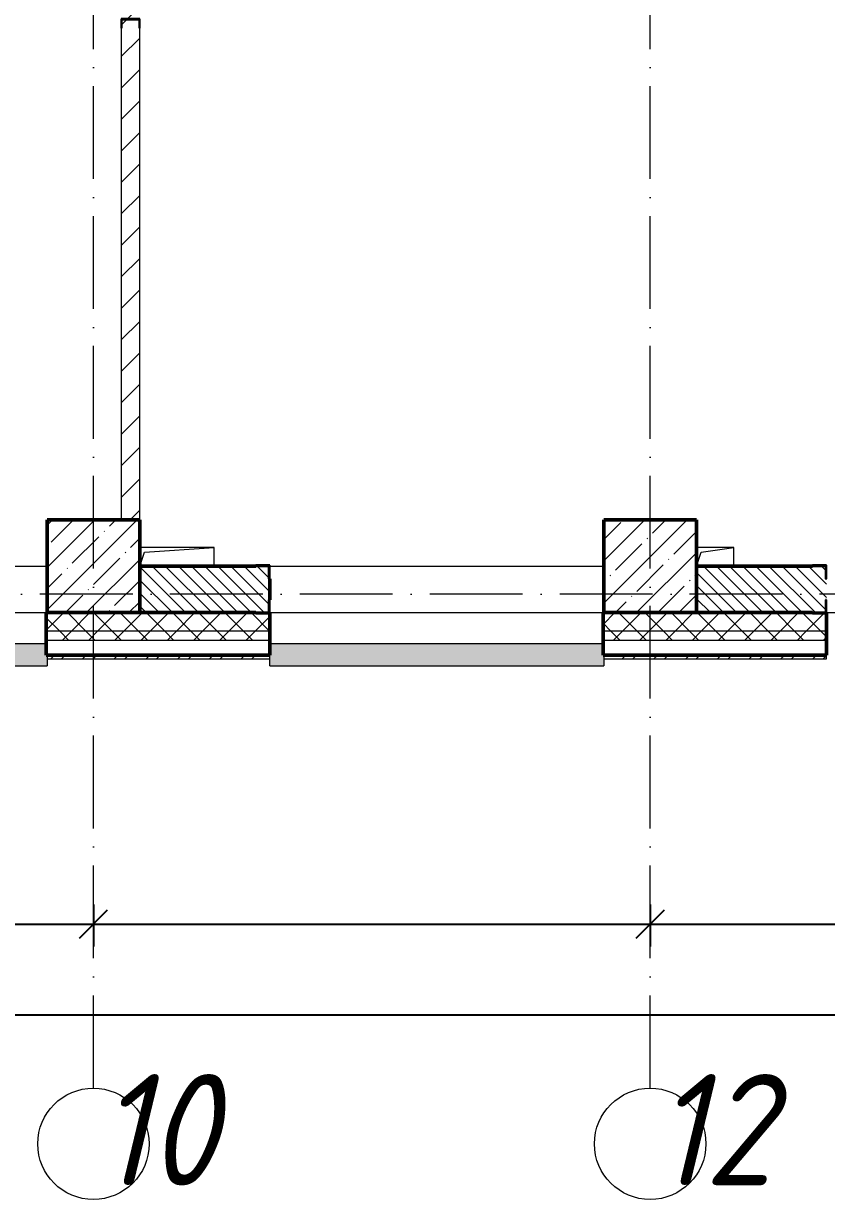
# Model space of a CAD drawing. Header units: millimetres. Extents: x -401725 to 250493, y 305116 to 802890.
# Drawn here: x -159842 to -155515, y 453933 to 460272 of the extents above; entities that cross this region are included whole.
import ezdxf

# ---------------------------------------------------------------- set-up
doc = ezdxf.new("R2010")
doc.units = ezdxf.units.MM
doc.linetypes.add('50_200_ШТРИХ_1Т_ш5_п1_п1_', pattern=[700, 500, -100, 0, -100])
for name, color, linetype, lineweight in [('A-____-____-DIMS', 7, 'Continuous', 9), ('A-GENM-____-MCUT', 7, 'Continuous', 25), ('A-GENM-____-OTLN', 7, 'Continuous', 9), ('A-GENM-____-OTLN-1', 7, 'Continuous', 25), ('A-GLAZ-____-OTLN', 7, 'Continuous', 9), ('A-WALL-____-MCUT-2', 7, 'Continuous', 50), ('A-WALL-____-MCUT-3', 7, 'Continuous', 9), ('A-WALL-____-OTLN', 7, 'Continuous', 9), ('A-WALL-____-PATT-1', 7, 'Continuous', 9), ('A-WALL-FNSH-MCUT-1', 7, 'Continuous', 9), ('S-COLS-____-MCUT', 7, 'Continuous', 50), ('S-COLS-____-OTLN', 7, 'Continuous', 9), ('S-GRID-____-IDEN', 7, 'Continuous', 9), ('S-GRID-____-OTLN-1', 7, '50_200_ШТРИХ_1Т_ш5_п1_п1_', 9)]:
    doc.layers.add(name, color=color, linetype=linetype, lineweight=lineweight)
doc.layers.add('A-GLAZ-____-OTLN-1', color=7, linetype='Continuous', lineweight=9, true_color=0xc0c0c0)
doc.styles.add('ISOCPEUR_I', font='isocpeui.ttf', dxfattribs={"width": 0.9, "height": 2.5})
doc.dimstyles.new('ISO-2_5_0_9К_БОЛЬШОЙ_ОСИ', dxfattribs={"dimscale": 304.8, "dimtxt": 248.995294, "dimasz": 0.492126, "dimexe": 0.393701, "dimexo": 0, "dimgap": 0, "dimtad": 1, "dimdec": 0, "dimzin": 0, "dimdsep": 46, "dimtxsty": 'ISOCPEUR_I', "dimblk1": 'OBLIQUE', "dimblk2": 'OBLIQUE', "dimsah": 1, "dimcen": 0.09, "dimdle": 0.393701, "dimazin": 0, "dimtfac": 1, "dimtdec": 4, "dimtix": 1, "dimtmove": 0, "dimatfit": 3, "dimfxl": 1, "dimtvp": 1, "dimtolj": 1, "dimtzin": 0, "dimarcsym": 2})
pattern_1 = [(135, (-176515.067, 459015.94), (-35.35534, -35.35534), [])]
pattern_2 = [(45, (-176515.07, 459015.94), (-70.71068, 70.71068), []), (135, (-176515.07, 459015.94), (-70.71068, -70.71068), [])]

# ---------------------------------------------------------------- blocks, each defined once
blk = doc.blocks.new('BSC_Колонна _Прямоугольная - 500х500-V78-АР1_План отверстий 1 этажа в осях 1-64_А-ГГ')
at = {"layer": 'S-COLS-____-OTLN'}
h = blk.add_hatch(dxfattribs=at)
h.set_pattern_fill('FP_110', color=256, style=0, pattern_type=2)
h.set_pattern_definition([(45, (-20050, 1668.96), (-114.0493, 114.0493), []), (45, (-19935.95, 1668.96), (-114.0493, 114.0493), [201.613, -40.323, 3.353, -36.97])])
h.paths.add_polyline_path([(-250, -250), (250, -250), (250, 250), (-250, 250)], flags=0)
at = {"layer": 'S-COLS-____-MCUT'}
for p, q in [((250, 250), (-250, 250)), ((-250, 250), (-250, -250)), ((250, -250), (250, 250)), ((-250, -250), (250, -250))]:
    blk.add_line(p, q, dxfattribs=at)
blk = doc.blocks.new('Фахверк_СКБ_Уголок - 250_2700-27497298-АР1_План отверстий 1 этажа в осях 1-64_А-ГГ')
at = {"layer": 'A-GENM-____-MCUT'}
for p, q in [((200, 181), (125, 181)), ((125, 181), (125, 106)), ((131, 106), (131, 175)), ((131, 175), (200, 175)), ((200, 175), (200, 181)), ((125, 106), (131, 106)), ((131, -6), (125, -6)), ((125, -6), (125, -81)), ((131, -75), (131, -6)), ((125, -81), (200, -81)), ((200, -75), (131, -75)), ((200, -81), (200, -75))]:
    blk.add_line(p, q, dxfattribs=at)
blk = doc.blocks.new('154_Фахверк_СКБ_Швеллер - Тип_100_3600-28132032-АР1_План отверстий 1 этажа в осях 1-64_А-ГГ')
at = {"layer": 'A-GENM-____-MCUT'}
for p, q in [((175, 50), (125, 50)), ((125, 50), (125, -50)), ((128, 47), (175, 47)), ((128, -47), (128, 47)), ((175, 47), (175, 50)), ((125, -50), (175, -50)), ((175, -47), (128, -47)), ((175, -50), (175, -47))]:
    blk.add_line(p, q, dxfattribs=at)
blk = doc.blocks.new('AR_Отверстие прямоугольное _в плите_ - AR_Отверстие прямоугольное _в плите_-V170-АР1_План отверстий 1 этажа в осях 1-64_А-ГГ')
at = {"layer": 'A-GENM-____-OTLN'}
for p, q in [((100, 50), (-100, 50)), ((-100, -50), (-75, 25)), ((-75, 25), (100, 50)), ((100, -50), (100, 50))]:
    blk.add_line(p, q, dxfattribs=at)
blk = doc.blocks.new('AR_Отверстие прямоугольное _в плите_ - AR_Отверстие прямоугольное _в плите_-V171-АР1_План отверстий 1 этажа в осях 1-64_А-ГГ')
at = {"layer": 'A-GENM-____-OTLN'}
for p, q in [((200, 50), (-200, 50)), ((-200, -50), (-175, 25)), ((-175, 25), (200, 50)), ((200, -50), (200, 50))]:
    blk.add_line(p, q, dxfattribs=at)
blk = doc.blocks.new('Отлив_СКБ - Отлив витража_120_НВФ-V212-АР1_План отверстий 1 этажа в осях 1-64_А-ГГ')
at = {"layer": 'A-GLAZ-____-OTLN-1'}
for points in [[(194.6, -2), (1796, -2), (1796, 0), (0, 0), (0, -2)], [(194.6, -120), (1800, -120), (1800, -63), (1796, -63), (1796, -2), (0, -2), (0, -120)]]:
    blk.add_hatch(color=256, dxfattribs=at).paths.add_polyline_path(points, flags=0)
at = {"layer": 'A-GLAZ-____-OTLN'}
for p, q in [((0, 0), (1796, 0)), ((1796, -2), (0, -2)), ((0, -120), (0, -83)), ((0, -120), (1800, -120)), ((1800, -83), (1800, -120))]:
    blk.add_line(p, q, dxfattribs=at)
blk = doc.blocks.new('Ось сетки - Круг_Ø6_00__ISO-2_5_0_9K_-25732049-АР1_План отверстий 1 этажа в осях 1-64_А-ГГ')
at = {"layer": 'S-GRID-____-IDEN'}
blk.add_circle((0, 0), 3, dxfattribs=at)
blk = doc.blocks.new('_Oblique')
at = {"color": 0, "linetype": 'ByBlock', "lineweight": -2}
blk.add_line((-0.5, -0.5), (0.5, 0.5), dxfattribs=at)
blk = doc.blocks.new('*D13325')
at = {"layer": 'A-____-____-DIMS', "color": 0, "lineweight": -2, "transparency": 16777216}
for p, q in [((-162065.1, 455523.5), (-162065.1, 455297.4)), ((-159465.1, 455523.5), (-159465.1, 455297.4)), ((-162185.1, 455417.4), (-159345.1, 455417.4))]:
    blk.add_line(p, q, dxfattribs=at)
at = {"layer": 'Defpoints', "color": 0, "transparency": 16777216}
for p in [(-162065.1, 455523.5), (-159465.1, 455523.5), (-159465.1, 455417.4)]:
    blk.add_point(p, dxfattribs=at)
at = {"layer": 'A-____-____-DIMS', "color": 0, "lineweight": -2, "transparency": 16777216, "xscale": 150, "yscale": 150, "zscale": 150, "rotation": 180}
blk.add_blockref('_Oblique', (-162065.1, 455417.4), dxfattribs=at)
at = {"layer": 'A-____-____-DIMS', "color": 0, "lineweight": -2, "transparency": 16777216, "xscale": 150, "yscale": 150, "zscale": 150}
blk.add_blockref('_Oblique', (-159465.1, 455417.4), dxfattribs=at)
at = {"layer": 'A-____-____-DIMS', "color": 0, "transparency": 16777216, "insert": (-160765.1, 455418.7), "char_height": 2.5, "width": 758.478, "attachment_point": 5, "style": 'ISOCPEUR_I'}
blk.add_mtext('\\A1;2600', dxfattribs=at)
blk = doc.blocks.new('*D13326')
at = {"layer": 'A-____-____-DIMS', "color": 0, "lineweight": -2, "transparency": 16777216}
for p, q in [((-159465.1, 455523.5), (-159465.1, 455297.4)), ((-156465.1, 455523.5), (-156465.1, 455297.4)), ((-159585.1, 455417.4), (-156345.1, 455417.4))]:
    blk.add_line(p, q, dxfattribs=at)
at = {"layer": 'Defpoints', "color": 0, "transparency": 16777216}
for p in [(-159465.1, 455523.5), (-156465.1, 455523.5), (-156465.1, 455417.4)]:
    blk.add_point(p, dxfattribs=at)
at = {"layer": 'A-____-____-DIMS', "color": 0, "lineweight": -2, "transparency": 16777216, "xscale": 150, "yscale": 150, "zscale": 150, "rotation": 180}
blk.add_blockref('_Oblique', (-159465.1, 455417.4), dxfattribs=at)
at = {"layer": 'A-____-____-DIMS', "color": 0, "lineweight": -2, "transparency": 16777216, "xscale": 150, "yscale": 150, "zscale": 150}
blk.add_blockref('_Oblique', (-156465.1, 455417.4), dxfattribs=at)
at = {"layer": 'A-____-____-DIMS', "color": 0, "transparency": 16777216, "insert": (-157965.1, 455418.7), "char_height": 2.5, "width": 758.478, "attachment_point": 5, "style": 'ISOCPEUR_I'}
blk.add_mtext('\\A1;3000', dxfattribs=at)
blk = doc.blocks.new('*D13327')
at = {"layer": 'A-____-____-DIMS', "color": 0, "lineweight": -2, "transparency": 16777216}
for p, q in [((-156465.1, 455523.5), (-156465.1, 455297.4)), ((-153065.1, 455523.5), (-153065.1, 455297.4)), ((-156585.1, 455417.4), (-152945.1, 455417.4))]:
    blk.add_line(p, q, dxfattribs=at)
at = {"layer": 'Defpoints', "color": 0, "transparency": 16777216}
for p in [(-156465.1, 455523.5), (-153065.1, 455523.5), (-153065.1, 455417.4)]:
    blk.add_point(p, dxfattribs=at)
at = {"layer": 'A-____-____-DIMS', "color": 0, "lineweight": -2, "transparency": 16777216, "xscale": 150, "yscale": 150, "zscale": 150, "rotation": 180}
blk.add_blockref('_Oblique', (-156465.1, 455417.4), dxfattribs=at)
at = {"layer": 'A-____-____-DIMS', "color": 0, "lineweight": -2, "transparency": 16777216, "xscale": 150, "yscale": 150, "zscale": 150}
blk.add_blockref('_Oblique', (-153065.1, 455417.4), dxfattribs=at)
at = {"layer": 'A-____-____-DIMS', "color": 0, "transparency": 16777216, "insert": (-154765.1, 455418.7), "char_height": 2.5, "width": 781.462, "attachment_point": 5, "style": 'ISOCPEUR_I'}
blk.add_mtext('\\A1;3400', dxfattribs=at)
blk = doc.blocks.new('*D13351')
at = {"layer": 'A-____-____-DIMS', "color": 0, "lineweight": -2, "transparency": 16777216}
for p, q in [((-178865.1, 455035.3), (-178865.1, 454809.2)), ((-75365.1, 455035.3), (-75365.1, 454809.2)), ((-178985.1, 454929.2), (-75245.1, 454929.2))]:
    blk.add_line(p, q, dxfattribs=at)
at = {"layer": 'Defpoints', "color": 0, "transparency": 16777216}
for p in [(-178865.1, 455035.3), (-75365.1, 455035.3), (-75365.1, 454929.2)]:
    blk.add_point(p, dxfattribs=at)
at = {"layer": 'A-____-____-DIMS', "color": 0, "lineweight": -2, "transparency": 16777216, "xscale": 150, "yscale": 150, "zscale": 150, "rotation": 180}
blk.add_blockref('_Oblique', (-178865.1, 454929.2), dxfattribs=at)
at = {"layer": 'A-____-____-DIMS', "color": 0, "lineweight": -2, "transparency": 16777216, "xscale": 150, "yscale": 150, "zscale": 150}
blk.add_blockref('_Oblique', (-75365.1, 454929.2), dxfattribs=at)
at = {"layer": 'A-____-____-DIMS', "color": 0, "transparency": 16777216, "insert": (-127115.1, 454930.5), "char_height": 2.5, "width": 1080.257, "attachment_point": 5, "style": 'ISOCPEUR_I'}
blk.add_mtext('\\A1;103500', dxfattribs=at)

msp = doc.modelspace()

# ---------------------------------------------------------------- hatches: boundary and pattern name
at = {"layer": 'A-WALL-____-PATT-1'}
h = msp.add_hatch(dxfattribs=at)
h.set_pattern_fill('FP_4', color=256, style=0, pattern_type=2)
h.set_pattern_definition([(45, (-176515.07, 459015.94), (-84.8528, 84.8528), [])])
h.paths.add_polyline_path([(-159215.0675, 457596.983), (-159215.0675, 460246.983), (-159218.0675, 460246.983), (-159218.0675, 460293.983), (-159312.0675, 460293.983), (-159312.0675, 460246.983), (-159315.0675, 460246.983), (-159315.0675, 457596.983)], flags=0)
h.paths.add_polyline_path([(-159215.0675, 460296.983), (-159215.0675, 463046.983), (-159315.0675, 463046.983), (-159315.0675, 460296.983), (-159218.0675, 460296.983)], flags=0)
h.paths.add_polyline_path([(-159315.0675, 464196.983), (-159215.0675, 464196.983), (-159215.0675, 464596.983), (-159315.0675, 464596.983)], flags=0)
h = msp.add_hatch(dxfattribs=at)
h.set_pattern_fill('FP_6', color=256, style=0, pattern_type=2)
h.set_pattern_definition(pattern_1)
h.paths.add_polyline_path([(-159215.0675, 457096.983), (-158521.0675, 457096.983), (-158521.0675, 457165.983), (-158515.0675, 457165.983), (-158515.0675, 457277.983), (-158521.0675, 457277.983), (-158521.0675, 457346.983), (-159215.0675, 457346.983)], flags=0)
h = msp.add_hatch(dxfattribs=at)
h.set_pattern_fill('FP_6', color=256, style=0, pattern_type=2)
h.set_pattern_definition(pattern_1)
h.paths.add_polyline_path([(-152590.0675, 457096.983), (-152521.0675, 457096.983), (-152521.0675, 457165.983), (-152515.0675, 457165.983), (-152515.0675, 457277.983), (-152521.0675, 457277.983), (-152521.0675, 457346.983), (-153709.0675, 457346.983), (-153709.0675, 457277.983), (-153715.0675, 457277.983), (-153715.0675, 457165.983), (-153709.0675, 457165.983), (-153709.0675, 457096.983), (-153552.9818, 457096.983)], flags=0)
h.paths.add_polyline_path([(-155590.0675, 457096.983), (-155521.0675, 457096.983), (-155521.0675, 457165.983), (-155515.0675, 457165.983), (-155515.0675, 457277.983), (-155521.0675, 457277.983), (-155521.0675, 457346.983), (-156215.0675, 457346.983), (-156215.0675, 457096.983), (-156204.1782, 457096.983)], flags=0)
h = msp.add_hatch(dxfattribs=at)
h.set_pattern_fill('FP_1', color=256, style=0, pattern_type=2)
h.set_pattern_definition(pattern_2)
h.paths.add_polyline_path([(-75784.5532, 456996.983), (-75265.0675, 456996.983), (-75265.0675, 457096.983), (-84290.0675, 457096.983), (-84290.0675, 457090.983), (-84365.0675, 457090.983), (-84365.0675, 456996.983), (-77552.0174, 456996.983)], flags=0)
h.paths.add_polyline_path([(-86389.3389, 456996.983), (-86165.0675, 456996.983), (-86165.0675, 457090.983), (-86240.0675, 457090.983), (-86240.0675, 457096.983), (-91015.0675, 457096.983), (-91015.0675, 456996.983), (-87273.071, 456996.983)], flags=0)
h.paths.add_polyline_path([(-92415.0675, 456996.983), (-92415.0675, 457096.983), (-93015.0675, 457096.983), (-93015.0675, 456996.983)], flags=0)
h.paths.add_polyline_path([(-95115.0675, 456996.983), (-95115.0675, 457096.983), (-96240.0675, 457096.983), (-96240.0675, 457090.983), (-96315.0675, 457090.983), (-96315.0675, 456996.983), (-95226.6603, 456996.983)], flags=0)
h.paths.add_polyline_path([(-98115.0675, 456996.983), (-98115.0675, 457090.983), (-98190.0675, 457090.983), (-98190.0675, 457096.983), (-99240.0675, 457096.983), (-99240.0675, 457090.983), (-99315.0675, 457090.983), (-99315.0675, 456996.983), (-98761.5889, 456996.983)], flags=0)
h.paths.add_polyline_path([(-102240.0675, 456996.983), (-101115.0675, 456996.983), (-101115.0675, 457096.983), (-102240.0675, 457096.983), (-102240.0675, 457090.983), (-102315.0675, 457090.983), (-102315.0675, 456996.983), (-102296.5175, 456996.983)], flags=0)
h.paths.add_polyline_path([(-104115.0675, 456996.983), (-104115.0675, 457096.983), (-105440.0675, 457096.983), (-105440.0675, 457090.983), (-105515.0675, 457090.983), (-105515.0675, 456996.983), (-104947.7139, 456996.983)], flags=0)
h.paths.add_polyline_path([(-107598.9103, 456996.983), (-107315.0675, 456996.983), (-107315.0675, 457090.983), (-107390.0675, 457090.983), (-107390.0675, 457096.983), (-108440.0675, 457096.983), (-108440.0675, 457090.983), (-108515.0675, 457090.983), (-108515.0675, 456996.983), (-107665.0675, 456996.983)], flags=0)
h.paths.add_polyline_path([(-113785.0353, 456996.983), (-113315.0675, 456996.983), (-113315.0675, 457090.983), (-113390.0675, 457090.983), (-113390.0675, 457096.983), (-114440.0675, 457096.983), (-114440.0675, 457090.983), (-114515.0675, 457090.983), (-114515.0675, 456996.983), (-114165.0675, 456996.983)], flags=0)
h.paths.add_polyline_path([(-116315.0675, 456996.983), (-116315.0675, 457090.983), (-116390.0675, 457090.983), (-116390.0675, 457096.983), (-117440.0675, 457096.983), (-117440.0675, 457090.983), (-117515.0675, 457090.983), (-117515.0675, 456996.983), (-116436.2318, 456996.983)], flags=0)
h.paths.add_polyline_path([(-119971.1603, 456996.983), (-119315.0675, 456996.983), (-119315.0675, 457090.983), (-119390.0675, 457090.983), (-119390.0675, 457096.983), (-120440.0675, 457096.983), (-120440.0675, 457090.983), (-120515.0675, 457090.983), (-120515.0675, 456996.983), (-120440.0675, 456996.983)], flags=0)
h.paths.add_polyline_path([(-122622.3568, 456996.983), (-122315.0675, 456996.983), (-122315.0675, 457090.983), (-122390.0675, 457090.983), (-122390.0675, 457096.983), (-123440.0675, 457096.983), (-123440.0675, 457090.983), (-123515.0675, 457090.983), (-123515.0675, 456996.983), (-122665.0675, 456996.983)], flags=0)
h.paths.add_polyline_path([(-126165.0675, 456996.983), (-125315.0675, 456996.983), (-125315.0675, 457090.983), (-125390.0675, 457090.983), (-125390.0675, 457096.983), (-126440.0675, 457096.983), (-126440.0675, 457090.983), (-126515.0675, 457090.983), (-126515.0675, 456996.983), (-126440.0675, 456996.983)], flags=0)
h.paths.add_polyline_path([(-128321.0675, 456996.983), (-128315.0675, 456996.983), (-128315.0675, 457090.983), (-128390.0675, 457090.983), (-128390.0675, 457096.983), (-129440.0675, 457096.983), (-129440.0675, 457090.983), (-129515.0675, 457090.983), (-129515.0675, 456996.983), (-128390.0675, 456996.983)], flags=0)
h.paths.add_polyline_path([(-131459.6782, 456996.983), (-131315.0675, 456996.983), (-131315.0675, 457090.983), (-131390.0675, 457090.983), (-131390.0675, 457096.983), (-132440.0675, 457096.983), (-132440.0675, 457090.983), (-132515.0675, 457090.983), (-132515.0675, 456996.983), (-131665.0675, 456996.983)], flags=0)
h.paths.add_polyline_path([(-134390.0675, 456996.983), (-134315.0675, 456996.983), (-134315.0675, 457090.983), (-134390.0675, 457090.983), (-134390.0675, 457096.983), (-135440.0675, 457096.983), (-135440.0675, 457090.983), (-135515.0675, 457090.983), (-135515.0675, 456996.983), (-134665.0675, 456996.983)], flags=0)
h.paths.add_polyline_path([(-137645.8032, 456996.983), (-137315.0675, 456996.983), (-137315.0675, 457090.983), (-137390.0675, 457090.983), (-137390.0675, 457096.983), (-138180.0675, 457096.983), (-138180.0675, 456996.983), (-137665.0675, 456996.983)], flags=0)
h.paths.add_polyline_path([(-138200.0675, 456996.983), (-138200.0675, 457096.983), (-138719.0675, 457096.983), (-138719.0675, 456996.983), (-138529.5354, 456996.983)], flags=0)
h.paths.add_polyline_path([(-150018.0532, 456996.983), (-149515.0675, 456996.983), (-149515.0675, 457090.983), (-149590.0675, 457090.983), (-149590.0675, 457096.983), (-150719.0675, 457096.983), (-150719.0675, 456996.983)], flags=0)
h.paths.add_polyline_path([(-152590.0675, 456996.983), (-152515.0675, 456996.983), (-152515.0675, 457090.983), (-152590.0675, 457090.983), (-152590.0675, 457096.983), (-153640.0675, 457096.983), (-153640.0675, 457090.983), (-153715.0675, 457090.983), (-153715.0675, 457096.983), (-153719.0675, 457096.983), (-153719.0675, 456996.983), (-153552.9818, 456996.983)], flags=0)
h.paths.add_polyline_path([(-155515.0675, 456996.983), (-155515.0675, 457090.983), (-155590.0675, 457090.983), (-155590.0675, 457096.983), (-156719.0675, 457096.983), (-156719.0675, 456996.983), (-156204.1782, 456996.983)], flags=0)
h.paths.add_polyline_path([(-158515.0675, 456996.983), (-158515.0675, 457090.983), (-158590.0675, 457090.983), (-158590.0675, 457096.983), (-159719.0675, 457096.983), (-159719.0675, 456996.983), (-158855.3747, 456996.983)], flags=0)
h.paths.add_polyline_path([(-162115.0675, 456996.983), (-161515.0675, 456996.983), (-161515.0675, 457090.983), (-161590.0675, 457090.983), (-161590.0675, 457096.983), (-162640.0675, 457096.983), (-162640.0675, 457090.983), (-162715.0675, 457090.983), (-162715.0675, 457096.983), (-162719.0675, 457096.983), (-162719.0675, 456996.983), (-162390.3032, 456996.983)], flags=0)
h.paths.add_polyline_path([(-163721.0675, 456996.983), (-163715.0675, 456996.983), (-163715.0675, 457090.983), (-163790.0675, 457090.983), (-163790.0675, 457096.983), (-169040.0675, 457096.983), (-169040.0675, 457090.983), (-169115.0675, 457090.983), (-169115.0675, 456996.983), (-163790.0675, 456996.983)], flags=0)
h.paths.add_polyline_path([(-171227.6247, 456996.983), (-170111.0675, 456996.983), (-170111.0675, 457096.983), (-170115.0675, 457096.8941), (-170115.0675, 457090.983), (-170190.0675, 457090.983), (-170190.0675, 457096.983), (-174615.0675, 457096.983), (-174615.0675, 456996.983), (-172995.089, 456996.983)], flags=0)
h.paths.add_polyline_path([(-176015.0675, 456996.983), (-176015.0675, 457096.983), (-176615.0675, 457096.983), (-176615.0675, 456996.983), (-176530.0175, 456996.983)], flags=0)
h.paths.add_polyline_path([(-178965.0675, 456996.983), (-178715.0675, 456996.983), (-178715.0675, 457096.983), (-178965.0675, 457096.983)], flags=0)
h = msp.add_hatch(dxfattribs=at)
h.set_pattern_fill('FP_1', color=256, style=0, pattern_type=2)
h.set_pattern_definition(pattern_2)
h.paths.add_polyline_path([(-75784.5532, 456946.983), (-75165.0675, 456946.983), (-75165.0675, 456996.983), (-84365.0675, 456996.983), (-84365.0675, 456946.983), (-77552.0174, 456946.983)], flags=0)
h.paths.add_polyline_path([(-87273.071, 456946.983), (-86165.0675, 456946.983), (-86165.0675, 456996.983), (-91015.0675, 456996.983), (-91015.0675, 456946.983), (-88156.8032, 456946.983)], flags=0)
h.paths.add_polyline_path([(-93015.0675, 456946.983), (-92415.0675, 456946.983), (-92415.0675, 456996.983), (-93015.0675, 456996.983)], flags=0)
h.paths.add_polyline_path([(-96315.0675, 456946.983), (-95115.0675, 456946.983), (-95115.0675, 456996.983), (-96315.0675, 456996.983)], flags=0)
h.paths.add_polyline_path([(-98761.5889, 456946.983), (-98115.0675, 456946.983), (-98115.0675, 456996.983), (-99315.0675, 456996.983), (-99315.0675, 456946.983)], flags=0)
h.paths.add_polyline_path([(-102296.5175, 456946.983), (-101115.0675, 456946.983), (-101115.0675, 456996.983), (-102315.0675, 456996.983), (-102315.0675, 456946.983)], flags=0)
h.paths.add_polyline_path([(-104115.0675, 456946.983), (-104115.0675, 456996.983), (-105515.0675, 456996.983), (-105515.0675, 456946.983), (-104947.7139, 456946.983)], flags=0)
h.paths.add_polyline_path([(-107315.0675, 456946.983), (-107315.0675, 456996.983), (-108515.0675, 456996.983), (-108515.0675, 456946.983), (-107598.9103, 456946.983)], flags=0)
h.paths.add_polyline_path([(-114515.0675, 456946.983), (-113315.0675, 456946.983), (-113315.0675, 456996.983), (-114515.0675, 456996.983)], flags=0)
h.paths.add_polyline_path([(-116315.0675, 456946.983), (-116315.0675, 456996.983), (-117515.0675, 456996.983), (-117515.0675, 456946.983), (-116436.2318, 456946.983)], flags=0)
h.paths.add_polyline_path([(-119971.1603, 456946.983), (-119315.0675, 456946.983), (-119315.0675, 456996.983), (-120515.0675, 456996.983), (-120515.0675, 456946.983)], flags=0)
h.paths.add_polyline_path([(-122315.0675, 456946.983), (-122315.0675, 456996.983), (-123515.0675, 456996.983), (-123515.0675, 456946.983), (-122622.3568, 456946.983)], flags=0)
h.paths.add_polyline_path([(-125315.0675, 456946.983), (-125315.0675, 456996.983), (-126515.0675, 456996.983), (-126515.0675, 456946.983), (-126157.2854, 456946.983)], flags=0)
h.paths.add_polyline_path([(-128315.0675, 456946.983), (-128315.0675, 456996.983), (-129515.0675, 456996.983), (-129515.0675, 456946.983), (-128808.4818, 456946.983)], flags=0)
h.paths.add_polyline_path([(-132515.0675, 456946.983), (-131315.0675, 456946.983), (-131315.0675, 456996.983), (-132515.0675, 456996.983)], flags=0)
h.paths.add_polyline_path([(-135515.0675, 456946.983), (-134315.0675, 456946.983), (-134315.0675, 456996.983), (-135515.0675, 456996.983)], flags=0)
h.paths.add_polyline_path([(-138180.0675, 456946.983), (-137315.0675, 456946.983), (-137315.0675, 456996.983), (-138180.0675, 456996.983)], flags=0)
h.paths.add_polyline_path([(-138719.0675, 456946.983), (-138200.0675, 456946.983), (-138200.0675, 456996.983), (-138719.0675, 456996.983)], flags=0)
h.paths.add_polyline_path([(-150018.0532, 456946.983), (-149515.0675, 456946.983), (-149515.0675, 456996.983), (-150719.0675, 456996.983), (-150719.0675, 456946.983)], flags=0)
h.paths.add_polyline_path([(-153719.0675, 456946.983), (-152515.0675, 456946.983), (-152515.0675, 456996.983), (-153719.0675, 456996.983)], flags=0)
h.paths.add_polyline_path([(-156719.0675, 456946.983), (-155515.0675, 456946.983), (-155515.0675, 456996.983), (-156719.0675, 456996.983)], flags=0)
h.paths.add_polyline_path([(-158515.0675, 456946.983), (-158515.0675, 456996.983), (-159719.0675, 456996.983), (-159719.0675, 456946.983), (-158855.3747, 456946.983)], flags=0)
h.paths.add_polyline_path([(-161515.0675, 456946.983), (-161515.0675, 456996.983), (-162719.0675, 456996.983), (-162719.0675, 456946.983), (-162390.3032, 456946.983)], flags=0)
h.paths.add_polyline_path([(-164157.7675, 456946.983), (-163715.0675, 456946.983), (-163715.0675, 456996.983), (-169115.0675, 456996.983), (-169115.0675, 456946.983), (-165925.2318, 456946.983)], flags=0)
h.paths.add_polyline_path([(-171227.6247, 456946.983), (-170111.0675, 456946.983), (-170111.0675, 456996.983), (-174615.0675, 456996.983), (-174615.0675, 456946.983), (-172995.089, 456946.983)], flags=0)
h.paths.add_polyline_path([(-176015.0675, 456946.983), (-176015.0675, 456996.983), (-176615.0675, 456996.983), (-176615.0675, 456946.983), (-176530.0175, 456946.983)], flags=0)
h.paths.add_polyline_path([(-178965.0675, 456946.983), (-178715.0675, 456946.983), (-178715.0675, 456996.983), (-178965.0675, 456996.983)], flags=0)
h = msp.add_hatch(dxfattribs=at)
h.set_pattern_fill('FP_3', color=256, style=0, pattern_type=2)
h.set_pattern_definition([(45, (-176515.07, 459015.94), (-85.5366, 85.5366), []), (45, (-176458.04, 459015.94), (-85.5366, 85.5366), [])])
h.paths.add_polyline_path([(-138529.5354, 456846.983), (-138200.0675, 456846.983), (-138200.0675, 456866.983), (-138715.0675, 456866.983), (-138715.0675, 456846.983)], flags=0)
h.paths.add_polyline_path([(-150018.0532, 456846.983), (-149515.0675, 456846.983), (-149515.0675, 456866.983), (-150714.0675, 456866.983), (-150714.0675, 456846.983)], flags=0)
h.paths.add_polyline_path([(-152514.0675, 456846.983), (-152514.0675, 456866.983), (-153715.0675, 456866.983), (-153715.0675, 456846.983), (-153552.9818, 456846.983)], flags=0)
h.paths.add_polyline_path([(-155515.0675, 456846.983), (-155515.0675, 456866.983), (-156715.0675, 456866.983), (-156715.0675, 456846.983), (-156204.1782, 456846.983)], flags=0)
h.paths.add_polyline_path([(-159715.0675, 456846.983), (-158515.0675, 456846.983), (-158515.0675, 456866.983), (-159715.0675, 456866.983)], flags=0)
h.paths.add_polyline_path([(-161515.0675, 456846.983), (-161515.0675, 456866.983), (-162715.0675, 456866.983), (-162715.0675, 456846.983), (-162390.3032, 456846.983)], flags=0)
h.paths.add_polyline_path([(-163715.0675, 456846.983), (-163715.0675, 456866.983), (-169115.0675, 456866.983), (-169115.0675, 456846.983), (-164157.7675, 456846.983)], flags=0)
h.paths.add_polyline_path([(-170115.0675, 456846.983), (-170115.0675, 456866.983), (-174615.0675, 456866.983), (-174615.0675, 456846.983), (-170343.8925, 456846.983)], flags=0)
h.paths.add_polyline_path([(-176015.0675, 456846.983), (-176015.0675, 456866.983), (-176615.0675, 456866.983), (-176615.0675, 456846.983), (-176530.0175, 456846.983)], flags=0)
h.paths.add_polyline_path([(-178715.0675, 456846.983), (-178715.0675, 456866.983), (-179195.0675, 456866.983), (-179195.0675, 456846.983)], flags=0)
at = {"layer": 'S-COLS-____-OTLN'}
h = msp.add_hatch(dxfattribs=at)
h.set_pattern_fill('FP_27', color=256, style=0, pattern_type=2)
h.set_pattern_definition([(45, (-176515.07, 459015.94), (-114.0493, 114.0493), []), (45, (-176401.02, 459015.94), (-114.0493, 114.0493), [201.612, -40.322, 3.353, -36.97])])
h.paths.add_polyline_path([(-159715.0675, 457096.983), (-159215.0675, 457096.983), (-159215.0675, 457596.983), (-159715.0675, 457596.983)], flags=0)

# ---------------------------------------------------------------- linework, layer by layer
at = {"layer": 'A-WALL-____-MCUT-2'}
for p, q in [((-158590.0675, 457346.983), (-159215.0675, 457346.983)), ((-159215.0675, 457346.983), (-159215.0675, 457096.983)), ((-155590.0675, 457346.983), (-156215.0675, 457346.983)), ((-158515.0675, 457165.983), (-158515.0675, 457277.983)), ((-158590.0675, 457096.983), (-159719.0675, 457096.983)), ((-159719.0675, 457096.983), (-159719.0675, 456866.983)), ((-158515.0675, 456866.983), (-158515.0675, 457090.983)), ((-156715.0675, 457096.983), (-156719.0675, 457096.983)), ((-156719.0675, 457096.983), (-156719.0675, 456866.983)), ((-156215.0675, 457096.983), (-155590.0675, 457096.983)), ((-155515.0675, 456866.983), (-155515.0675, 457090.983)), ((-159719.0675, 456866.983), (-158515.0675, 456866.983)), ((-156719.0675, 456866.983), (-155515.0675, 456866.983))]:
    msp.add_line(p, q, dxfattribs=at)
at = {"layer": 'A-WALL-____-MCUT-3'}
for p, q in [((-158515.0675, 456996.983), (-159719.0675, 456996.983)), ((-155515.0675, 456996.983), (-156719.0675, 456996.983)), ((-158515.0675, 456946.983), (-159719.0675, 456946.983)), ((-155515.0675, 456946.983), (-156719.0675, 456946.983))]:
    msp.add_line(p, q, dxfattribs=at)
at = {"layer": 'A-WALL-____-OTLN'}
for p, q in [((-161515.0675, 457346.983), (-159715.0675, 457346.983)), ((-158515.0675, 457346.983), (-156715.0675, 457346.983)), ((-161515.0675, 457096.983), (-159719.0675, 457096.983)), ((-158515.0675, 457096.983), (-156719.0675, 457096.983)), ((-155515.0675, 457096.983), (-153719.0675, 457096.983))]:
    msp.add_line(p, q, dxfattribs=at)
at = {"layer": 'A-WALL-FNSH-MCUT-1'}
for p, q in [((-159315.0675, 460246.983), (-159315.0675, 457596.983)), ((-159215.0675, 457596.983), (-159215.0675, 460246.983)), ((-159315.0675, 457596.983), (-159215.0675, 457596.983)), ((-159715.0675, 456866.983), (-159715.0675, 456846.983)), ((-159715.0675, 456846.983), (-158515.0675, 456846.983)), ((-158515.0675, 456846.983), (-158515.0675, 456866.983)), ((-156715.0675, 456866.983), (-156715.0675, 456846.983)), ((-156715.0675, 456846.983), (-155515.0675, 456846.983)), ((-155515.0675, 456846.983), (-155515.0675, 456866.983))]:
    msp.add_line(p, q, dxfattribs=at)
at = {"layer": 'S-COLS-____-MCUT'}
for p, q in [((-159215.0675, 457596.983), (-159715.0675, 457596.983)), ((-159715.0675, 457596.983), (-159715.0675, 457096.983)), ((-159215.0675, 457096.983), (-159215.0675, 457596.983)), ((-159715.0675, 457096.983), (-159215.0675, 457096.983))]:
    msp.add_line(p, q, dxfattribs=at)
at = {"layer": 'S-GRID-____-OTLN-1'}
for p, q in [((-159465.0675, 454533.3346), (-159465.0675, 508896.9006)), ((-156465.0675, 454533.3346), (-156465.0675, 508896.9006)), ((-72440.6609, 457196.983), (-181183.8377, 457196.983)), ((-72440.6609, 457196.983), (-181183.8377, 457196.983))]:
    msp.add_line(p, q, dxfattribs=at)

# ---------------------------------------------------------------- block references
at = {"layer": 'A-GENM-____-OTLN'}
for name, p in [('AR_Отверстие прямоугольное _в плите_ - AR_Отверстие прямоугольное _в плите_-V171-АР1_План отверстий 1 этажа в осях 1-64_А-ГГ', (-159015.0675, 457396.983)), ('AR_Отверстие прямоугольное _в плите_ - AR_Отверстие прямоугольное _в плите_-V170-АР1_План отверстий 1 этажа в осях 1-64_А-ГГ', (-156115.0675, 457396.983))]:
    msp.add_blockref(name, p, dxfattribs=at)
at = {"layer": 'A-GENM-____-OTLN-1'}
for name, p, rotation in [('154_Фахверк_СКБ_Швеллер - Тип_100_3600-28132032-АР1_План отверстий 1 этажа в осях 1-64_А-ГГ', (-159265.0675, 460421.983), 269.9999999999999), ('Фахверк_СКБ_Уголок - 250_2700-27497298-АР1_План отверстий 1 этажа в осях 1-64_А-ГГ', (-158390.0675, 457271.983), 180), ('Фахверк_СКБ_Уголок - 250_2700-27497298-АР1_План отверстий 1 этажа в осях 1-64_А-ГГ', (-155390.0675, 457271.983), 180)]:
    msp.add_blockref(name, p, dxfattribs=dict(at, rotation=rotation))
at = {"layer": 'A-GLAZ-____-OTLN'}
for p in [(-161515.0675, 456929.983), (-158515.0675, 456929.983)]:
    msp.add_blockref('Отлив_СКБ - Отлив витража_120_НВФ-V212-АР1_План отверстий 1 этажа в осях 1-64_А-ГГ', p, dxfattribs=at)
at = {"layer": 'S-COLS-____-OTLN'}
msp.add_blockref('BSC_Колонна _Прямоугольная - 500х500-V78-АР1_План отверстий 1 этажа в осях 1-64_А-ГГ', (-156465.0675, 457346.983), dxfattribs=at)
at = {"layer": 'S-GRID-____-IDEN', "xscale": 99.99999999999993, "yscale": 99.99999999999993, "zscale": 99.99999999999993}
for p in [(-159465.0675, 454233.3346), (-156465.0675, 454233.3346)]:
    msp.add_blockref('Ось сетки - Круг_Ø6_00__ISO-2_5_0_9K_-25732049-АР1_План отверстий 1 этажа в осях 1-64_А-ГГ', p, dxfattribs=at)

# ---------------------------------------------------------------- texts
at = {"layer": 'S-GRID-____-IDEN', "char_height": 600, "width": 346.329, "attachment_point": 1, "style": 'ISOCPEUR_I'}
for s, insert in [('10', (-159444.4807, 454609.363)), ('12', (-156444.4807, 454609.363))]:
    msp.add_mtext(s, dxfattribs=dict(at, insert=insert))

# ---------------------------------------------------------------- dimensions: what is measured, and where the dimension line sits
at = {"layer": 'A-____-____-DIMS'}
for base, p1, p2, override, picture, middle in [((-159465.0675, 455417.418), (-162065.0675, 455523.484), (-159465.0675, 455523.484), {"dimpost": '<>', "dimfxl": 2600}, '*D13325', (-160765.0675, 455418.668)), ((-156465.0675, 455417.418), (-159465.0675, 455523.484), (-156465.0675, 455523.484), {"dimpost": '<>', "dimfxl": 3000}, '*D13326', (-157965.0675, 455418.668)), ((-153065.0675, 455417.418), (-156465.0675, 455523.484), (-153065.0675, 455523.484), {"dimpost": '<>', "dimfxl": 3400}, '*D13327', (-154765.0675, 455418.668)), ((-75365.0675, 454929.2109), (-178865.0675, 455035.2769), (-75365.0675, 455035.2769), {"dimpost": '<>', "dimfxl": 103500}, '*D13351', (-127115.0675, 454930.4609))]:
    dim = msp.add_linear_dim(base=base, p1=p1, p2=p2, dimstyle='ISO-2_5_0_9К_БОЛЬШОЙ_ОСИ', override=override, dxfattribs=at)
    dim.commit()
    dim.dimension.update_dxf_attribs({"geometry": picture, "text_midpoint": middle})

doc.saveas('drawing.dxf')
